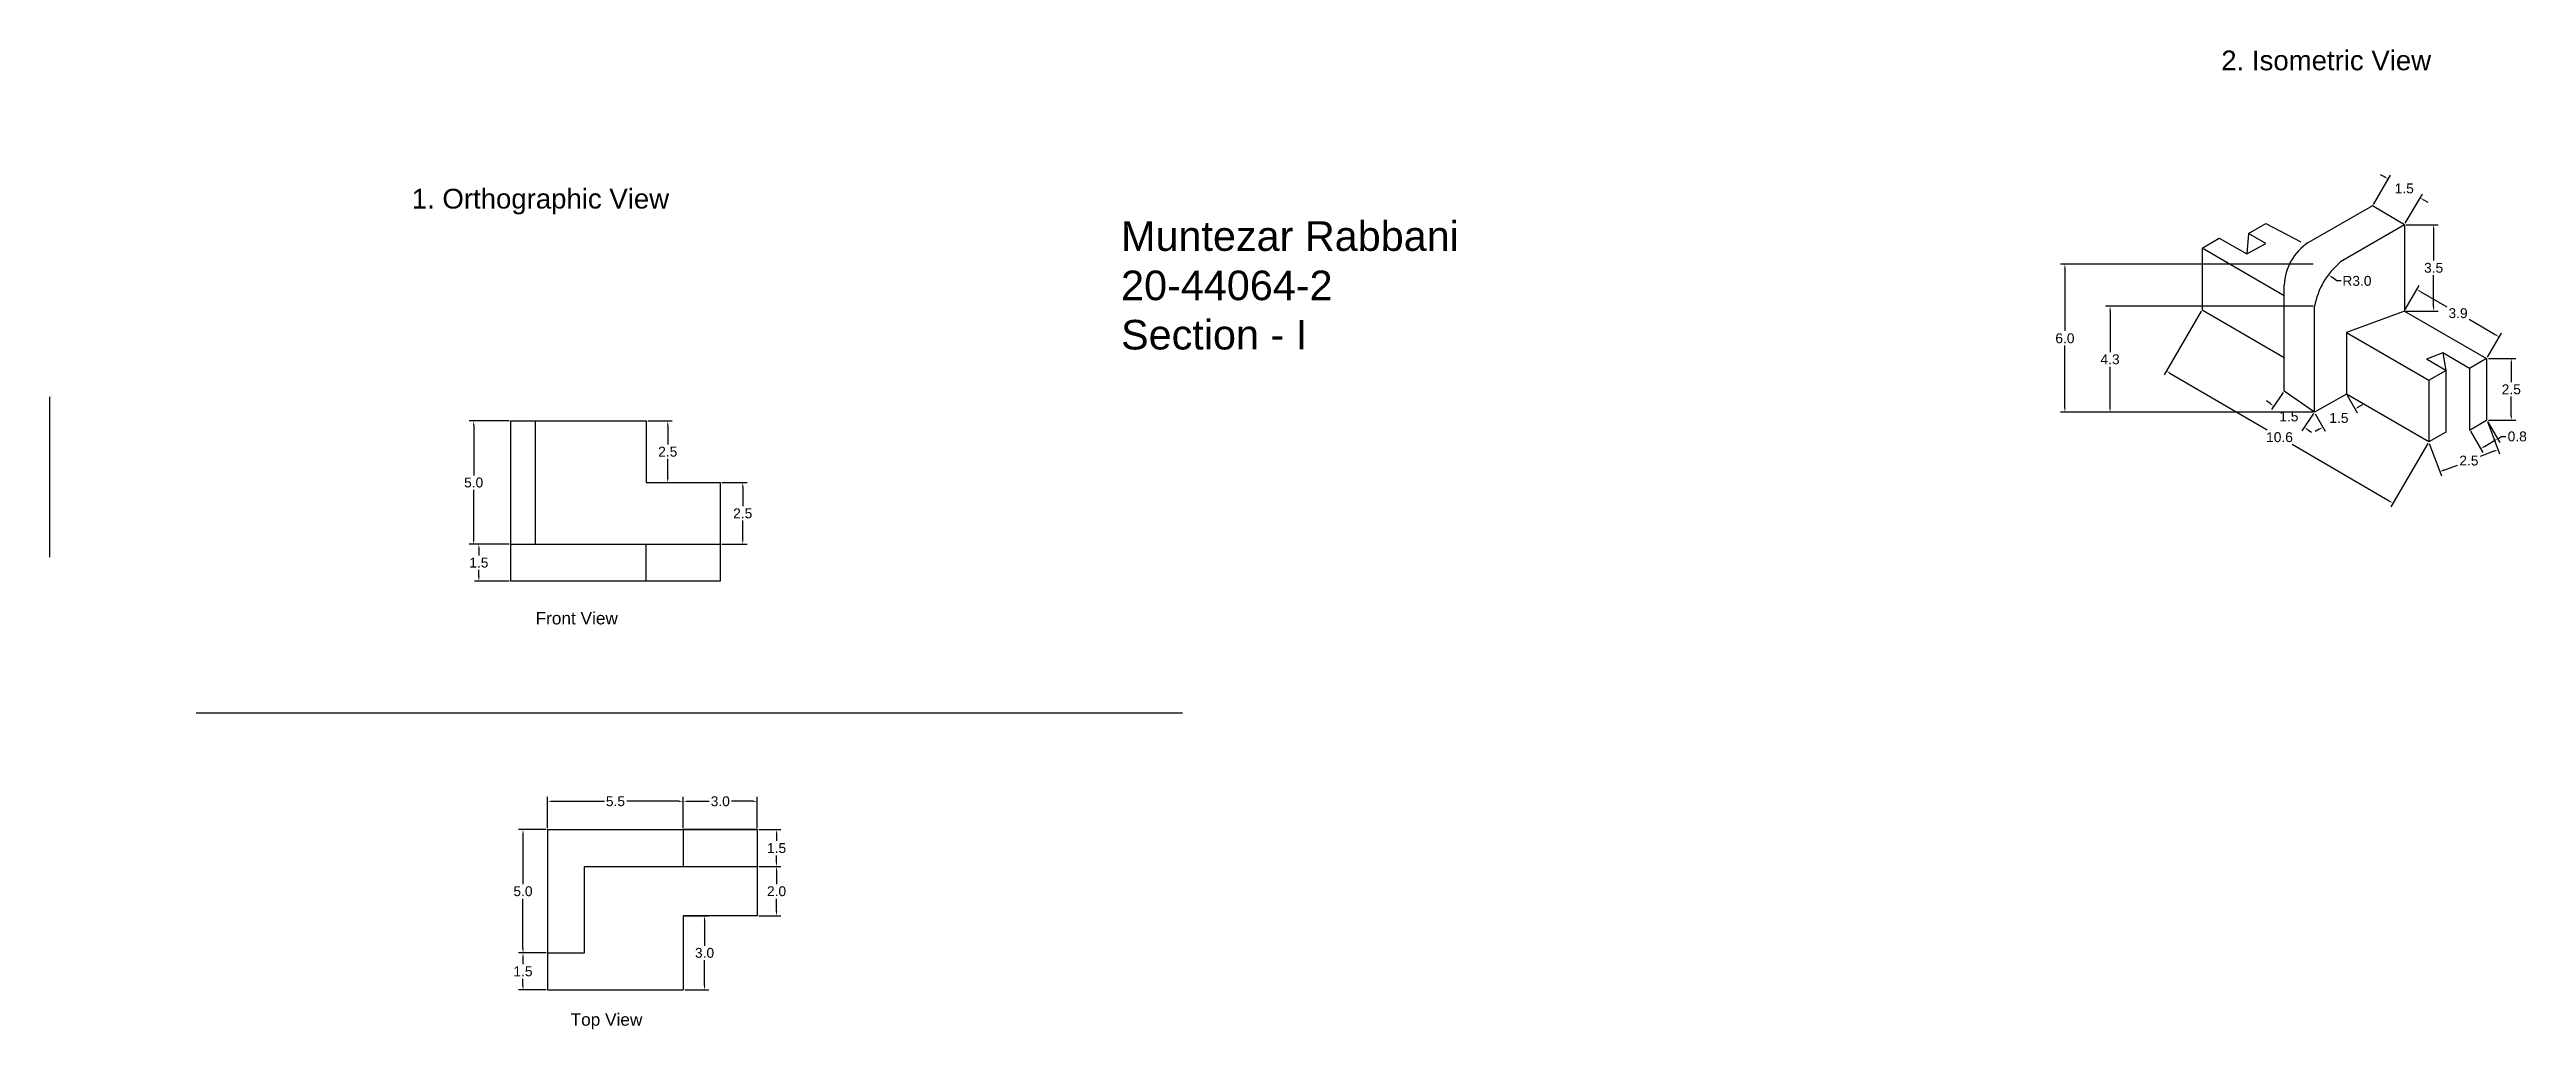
# Model space of a CAD drawing. Header units: feet. Extents: x 994 to 1095, y 635 to 675.
import ezdxf

# ---------------------------------------------------------------- set-up
doc = ezdxf.new("R2010")
doc.units = ezdxf.units.FT
doc.header["$MEASUREMENT"] = 0
doc.styles.get("Standard").update_dxf_attribs({"font": 'arial.ttf'})
doc.dimstyles.get("Standard").update_dxf_attribs({"dimtxt": 0.4, "dimasz": 0.18, "dimexe": 0.18, "dimexo": 0.0625, "dimgap": 0.09, "dimtad": 0, "dimtih": 1, "dimtoh": 1, "dimdec": 1, "dimzin": 0, "dimdsep": 46, "dimtxsty": 'Standard', "dimcen": 0.09, "dimadec": 0, "dimazin": 0, "dimtfac": 1, "dimtdec": 1, "dimtofl": 0, "dimtmove": 0, "dimatfit": 3, "dimfxl": 1, "dimtolj": 1, "dimtzin": 0, "dimarcsym": 0})

# ---------------------------------------------------------------- blocks, each defined once
blk = doc.blocks.new('*D3')
at = {"color": 0, "lineweight": -2, "transparency": 16777216}
for p, q in [((1014.28, 643.46), (1014.28, 644.73)), ((1014.46, 644.55), (1016.58, 644.55)), ((1019.6, 644.55), (1017.49, 644.55)), ((1019.78, 643.46), (1019.78, 644.73))]:
    blk.add_line(p, q, dxfattribs=at)
at = {"color": 0, "transparency": 16777216}
for points in [[(1014.46, 644.58), (1014.46, 644.52), (1014.28, 644.55)], [(1019.6, 644.58), (1019.6, 644.52), (1019.78, 644.55)]]:
    blk.add_solid(points, dxfattribs=at)
at = {"layer": 'Defpoints', "color": 0, "transparency": 16777216}
for p in [(1019.78, 644.55), (1014.28, 643.4), (1019.78, 643.4)]:
    blk.add_point(p, dxfattribs=at)
at = {"color": 0, "transparency": 16777216, "insert": (1017.03, 644.55), "char_height": 0.4, "attachment_point": 5}
blk.add_mtext('\\A1;5.5', dxfattribs=at)
blk = doc.blocks.new('*D4')
at = {"color": 0, "lineweight": -2, "transparency": 16777216}
for p, q in [((1019.78, 643.46), (1019.78, 644.73)), ((1019.96, 644.55), (1020.83, 644.55)), ((1022.6, 644.55), (1021.74, 644.55)), ((1022.78, 643.46), (1022.78, 644.73))]:
    blk.add_line(p, q, dxfattribs=at)
at = {"color": 0, "transparency": 16777216}
for points in [[(1019.96, 644.58), (1019.96, 644.52), (1019.78, 644.55)], [(1022.6, 644.58), (1022.6, 644.52), (1022.78, 644.55)]]:
    blk.add_solid(points, dxfattribs=at)
at = {"layer": 'Defpoints', "color": 0, "transparency": 16777216}
for p in [(1019.78, 644.55), (1019.78, 643.4), (1022.78, 643.4)]:
    blk.add_point(p, dxfattribs=at)
at = {"color": 0, "transparency": 16777216, "insert": (1021.28, 644.55), "char_height": 0.4, "attachment_point": 5}
blk.add_mtext('\\A1;3.0', dxfattribs=at)
blk = doc.blocks.new('*D5')
at = {"color": 0, "lineweight": -2, "transparency": 16777216}
for p, q in [((1014.22, 643.4), (1013.1, 643.4)), ((1013.28, 643.22), (1013.28, 641.19)), ((1013.28, 638.58), (1013.28, 640.6)), ((1014.22, 638.4), (1013.1, 638.4))]:
    blk.add_line(p, q, dxfattribs=at)
at = {"color": 0, "transparency": 16777216}
for points in [[(1013.25, 643.22), (1013.31, 643.22), (1013.28, 643.4)], [(1013.25, 638.58), (1013.31, 638.58), (1013.28, 638.4)]]:
    blk.add_solid(points, dxfattribs=at)
at = {"layer": 'Defpoints', "color": 0, "transparency": 16777216}
for p in [(1014.28, 643.4), (1013.28, 638.4), (1014.28, 638.4)]:
    blk.add_point(p, dxfattribs=at)
at = {"color": 0, "transparency": 16777216, "insert": (1013.28, 640.9), "char_height": 0.4, "attachment_point": 5}
blk.add_mtext('\\A1;5.0', dxfattribs=at)
blk = doc.blocks.new('*D6')
at = {"color": 0, "lineweight": -2, "transparency": 16777216}
for p, q in [((1014.22, 638.4), (1013.1, 638.4)), ((1013.28, 638.22), (1013.28, 637.94)), ((1014.22, 636.9), (1013.1, 636.9)), ((1013.28, 637.08), (1013.28, 637.35))]:
    blk.add_line(p, q, dxfattribs=at)
at = {"color": 0, "transparency": 16777216}
for points in [[(1013.25, 638.22), (1013.31, 638.22), (1013.28, 638.4)], [(1013.25, 637.08), (1013.31, 637.08), (1013.28, 636.9)]]:
    blk.add_solid(points, dxfattribs=at)
at = {"layer": 'Defpoints', "color": 0, "transparency": 16777216}
for p in [(1014.28, 638.4), (1013.28, 636.9), (1014.28, 636.9)]:
    blk.add_point(p, dxfattribs=at)
at = {"color": 0, "transparency": 16777216, "insert": (1013.28, 637.65), "char_height": 0.4, "attachment_point": 5}
blk.add_mtext('\\A1;1.5', dxfattribs=at)
blk = doc.blocks.new('*D7')
at = {"color": 0, "lineweight": -2, "transparency": 16777216}
for p, q in [((1022.84, 643.4), (1023.74, 643.4)), ((1023.56, 643.22), (1023.56, 642.94)), ((1022.84, 641.9), (1023.74, 641.9)), ((1023.56, 642.08), (1023.56, 642.35))]:
    blk.add_line(p, q, dxfattribs=at)
at = {"color": 0, "transparency": 16777216}
for points in [[(1023.53, 643.22), (1023.59, 643.22), (1023.56, 643.4)], [(1023.53, 642.08), (1023.59, 642.08), (1023.56, 641.9)]]:
    blk.add_solid(points, dxfattribs=at)
at = {"layer": 'Defpoints', "color": 0, "transparency": 16777216}
for p in [(1022.78, 643.4), (1022.78, 641.9), (1023.56, 641.9)]:
    blk.add_point(p, dxfattribs=at)
at = {"color": 0, "transparency": 16777216, "insert": (1023.56, 642.65), "char_height": 0.4, "attachment_point": 5}
blk.add_mtext('\\A1;1.5', dxfattribs=at)
blk = doc.blocks.new('*D8')
at = {"color": 0, "lineweight": -2, "transparency": 16777216}
for p, q in [((1022.84, 641.9), (1023.74, 641.9)), ((1023.56, 641.72), (1023.56, 641.19)), ((1022.84, 639.9), (1023.74, 639.9)), ((1023.56, 640.08), (1023.56, 640.6))]:
    blk.add_line(p, q, dxfattribs=at)
at = {"color": 0, "transparency": 16777216}
for points in [[(1023.53, 641.72), (1023.59, 641.72), (1023.56, 641.9)], [(1023.53, 640.08), (1023.59, 640.08), (1023.56, 639.9)]]:
    blk.add_solid(points, dxfattribs=at)
at = {"layer": 'Defpoints', "color": 0, "transparency": 16777216}
for p in [(1022.78, 641.9), (1023.56, 641.9), (1022.78, 639.9)]:
    blk.add_point(p, dxfattribs=at)
at = {"color": 0, "transparency": 16777216, "insert": (1023.56, 640.9), "char_height": 0.4, "attachment_point": 5}
blk.add_mtext('\\A1;2.0', dxfattribs=at)
blk = doc.blocks.new('*D9')
at = {"color": 0, "lineweight": -2, "transparency": 16777216}
for p, q in [((1019.84, 639.9), (1020.82, 639.9)), ((1020.64, 639.72), (1020.64, 638.69)), ((1020.64, 637.08), (1020.64, 638.1)), ((1019.84, 636.9), (1020.82, 636.9))]:
    blk.add_line(p, q, dxfattribs=at)
at = {"color": 0, "transparency": 16777216}
for points in [[(1020.61, 639.72), (1020.67, 639.72), (1020.64, 639.9)], [(1020.61, 637.08), (1020.67, 637.08), (1020.64, 636.9)]]:
    blk.add_solid(points, dxfattribs=at)
at = {"layer": 'Defpoints', "color": 0, "transparency": 16777216}
for p in [(1019.78, 639.9), (1019.78, 636.9), (1020.64, 636.9)]:
    blk.add_point(p, dxfattribs=at)
at = {"color": 0, "transparency": 16777216, "insert": (1020.64, 638.4), "char_height": 0.4, "attachment_point": 5}
blk.add_mtext('\\A1;3.0', dxfattribs=at)
blk = doc.blocks.new('*D10')
at = {"color": 0, "lineweight": -2, "transparency": 16777216}
for p, q in [((1012.72, 659.98), (1011.1, 659.98)), ((1011.28, 659.8), (1011.28, 657.77)), ((1011.28, 655.16), (1011.28, 657.19)), ((1012.72, 654.98), (1011.1, 654.98))]:
    blk.add_line(p, q, dxfattribs=at)
at = {"color": 0, "transparency": 16777216}
for points in [[(1011.25, 659.8), (1011.31, 659.8), (1011.28, 659.98)], [(1011.25, 655.16), (1011.31, 655.16), (1011.28, 654.98)]]:
    blk.add_solid(points, dxfattribs=at)
at = {"layer": 'Defpoints', "color": 0, "transparency": 16777216}
for p in [(1012.78, 659.98), (1011.28, 654.98), (1012.78, 654.98)]:
    blk.add_point(p, dxfattribs=at)
at = {"color": 0, "transparency": 16777216, "insert": (1011.28, 657.48), "char_height": 0.4, "attachment_point": 5}
blk.add_mtext('\\A1;5.0', dxfattribs=at)
blk = doc.blocks.new('*D11')
at = {"color": 0, "lineweight": -2, "transparency": 16777216}
for p, q in [((1012.72, 654.98), (1011.31, 654.98)), ((1011.49, 654.8), (1011.49, 654.52)), ((1011.49, 653.66), (1011.49, 653.94)), ((1012.72, 653.48), (1011.31, 653.48))]:
    blk.add_line(p, q, dxfattribs=at)
at = {"color": 0, "transparency": 16777216}
for points in [[(1011.46, 654.8), (1011.52, 654.8), (1011.49, 654.98)], [(1011.46, 653.66), (1011.52, 653.66), (1011.49, 653.48)]]:
    blk.add_solid(points, dxfattribs=at)
at = {"layer": 'Defpoints', "color": 0, "transparency": 16777216}
for p in [(1012.78, 654.98), (1011.49, 653.48), (1012.78, 653.48)]:
    blk.add_point(p, dxfattribs=at)
at = {"color": 0, "transparency": 16777216, "insert": (1011.49, 654.23), "char_height": 0.4, "attachment_point": 5}
blk.add_mtext('\\A1;1.5', dxfattribs=at)
blk = doc.blocks.new('*D13')
at = {"color": 0, "lineweight": -2, "transparency": 16777216}
for p, q in [((1018.34, 659.98), (1019.33, 659.98)), ((1019.15, 659.8), (1019.15, 659.02)), ((1019.15, 657.66), (1019.15, 658.44)), ((1018.34, 657.48), (1019.33, 657.48))]:
    blk.add_line(p, q, dxfattribs=at)
at = {"color": 0, "transparency": 16777216}
for points in [[(1019.12, 659.8), (1019.18, 659.8), (1019.15, 659.98)], [(1019.12, 657.66), (1019.18, 657.66), (1019.15, 657.48)]]:
    blk.add_solid(points, dxfattribs=at)
at = {"layer": 'Defpoints', "color": 0, "transparency": 16777216}
for p in [(1018.28, 659.98), (1018.28, 657.48), (1019.15, 657.48)]:
    blk.add_point(p, dxfattribs=at)
at = {"color": 0, "transparency": 16777216, "insert": (1019.15, 658.73), "char_height": 0.4, "attachment_point": 5}
blk.add_mtext('\\A1;2.5', dxfattribs=at)
blk = doc.blocks.new('*D14')
at = {"color": 0, "lineweight": -2, "transparency": 16777216}
for p, q in [((1021.34, 657.48), (1022.37, 657.48)), ((1022.19, 657.3), (1022.19, 656.52)), ((1022.19, 655.16), (1022.19, 655.94)), ((1021.34, 654.98), (1022.37, 654.98))]:
    blk.add_line(p, q, dxfattribs=at)
at = {"color": 0, "transparency": 16777216}
for points in [[(1022.16, 657.3), (1022.22, 657.3), (1022.19, 657.48)], [(1022.16, 655.16), (1022.22, 655.16), (1022.19, 654.98)]]:
    blk.add_solid(points, dxfattribs=at)
at = {"layer": 'Defpoints', "color": 0, "transparency": 16777216}
for p in [(1021.28, 657.48), (1021.28, 654.98), (1022.19, 654.98)]:
    blk.add_point(p, dxfattribs=at)
at = {"color": 0, "transparency": 16777216, "insert": (1022.19, 656.23), "char_height": 0.4, "attachment_point": 5}
blk.add_mtext('\\A1;2.5', dxfattribs=at)
blk = doc.blocks.new('*D15')
at = {"color": 0, "lineweight": -2, "transparency": 16777216}
for p, q in [((1089.63, 667.94), (1090.93, 667.94)), ((1090.75, 667.76), (1090.75, 666.49)), ((1090.75, 664.62), (1090.75, 665.9)), ((1089.63, 664.44), (1090.93, 664.44))]:
    blk.add_line(p, q, dxfattribs=at)
at = {"color": 0, "transparency": 16777216}
for points in [[(1090.72, 667.76), (1090.78, 667.76), (1090.75, 667.94)], [(1090.72, 664.62), (1090.78, 664.62), (1090.75, 664.44)]]:
    blk.add_solid(points, dxfattribs=at)
at = {"layer": 'Defpoints', "color": 0, "transparency": 16777216}
for p in [(1089.57, 667.94), (1089.57, 664.44), (1090.75, 664.44)]:
    blk.add_point(p, dxfattribs=at)
at = {"color": 0, "transparency": 16777216, "insert": (1090.75, 666.19), "char_height": 0.4, "attachment_point": 5}
blk.add_mtext('\\A1;3.5', dxfattribs=at)
blk = doc.blocks.new('*D16')
at = {"color": 0, "lineweight": -2, "transparency": 16777216}
for p, q in [((1088.31, 668.76), (1089, 669.95)), ((1088.76, 669.88), (1088.6, 669.97)), ((1089.6, 668), (1090.3, 669.18)), ((1090.36, 668.94), (1090.52, 668.85))]:
    blk.add_line(p, q, dxfattribs=at)
at = {"color": 0, "transparency": 16777216}
for points in [[(1088.77, 669.91), (1088.74, 669.86), (1088.91, 669.79)], [(1090.38, 668.96), (1090.35, 668.91), (1090.21, 669.03)]]:
    blk.add_solid(points, dxfattribs=at)
at = {"layer": 'Defpoints', "color": 0, "transparency": 16777216}
for p in [(1088.91, 669.79), (1088.27, 668.7), (1089.57, 667.94)]:
    blk.add_point(p, dxfattribs=at)
at = {"color": 0, "transparency": 16777216, "insert": (1089.56, 669.41), "char_height": 0.4, "attachment_point": 5}
blk.add_mtext('\\A1;1.5', dxfattribs=at)
blk = doc.blocks.new('*D17')
at = {"color": 0, "lineweight": -2, "transparency": 16777216}
for p, q in [((1089.6, 664.5), (1090.16, 665.47)), ((1090.23, 665.22), (1091.28, 664.61)), ((1093.25, 663.48), (1092.19, 664.09)), ((1092.94, 662.57), (1093.5, 663.54))]:
    blk.add_line(p, q, dxfattribs=at)
at = {"color": 0, "transparency": 16777216}
for points in [[(1090.24, 665.25), (1090.21, 665.2), (1090.07, 665.31)], [(1093.27, 663.5), (1093.24, 663.45), (1093.41, 663.39)]]:
    blk.add_solid(points, dxfattribs=at)
at = {"layer": 'Defpoints', "color": 0, "transparency": 16777216}
for p in [(1089.57, 664.44), (1093.41, 663.39), (1092.9, 662.51)]:
    blk.add_point(p, dxfattribs=at)
at = {"color": 0, "transparency": 16777216, "insert": (1091.74, 664.35), "char_height": 0.4, "attachment_point": 5}
blk.add_mtext('\\A1;3.9', dxfattribs=at)
blk = doc.blocks.new('*D18')
at = {"color": 0, "lineweight": -2, "transparency": 16777216}
for p, q in [((1092.97, 662.51), (1094.08, 662.51)), ((1093.9, 662.33), (1093.9, 661.56)), ((1093.9, 660.19), (1093.9, 660.97)), ((1092.97, 660.01), (1094.08, 660.01))]:
    blk.add_line(p, q, dxfattribs=at)
at = {"color": 0, "transparency": 16777216}
for points in [[(1093.87, 662.33), (1093.93, 662.33), (1093.9, 662.51)], [(1093.87, 660.19), (1093.93, 660.19), (1093.9, 660.01)]]:
    blk.add_solid(points, dxfattribs=at)
at = {"layer": 'Defpoints', "color": 0, "transparency": 16777216}
for p in [(1092.9, 662.51), (1092.9, 660.01), (1093.9, 660.01)]:
    blk.add_point(p, dxfattribs=at)
at = {"color": 0, "transparency": 16777216, "insert": (1093.9, 661.26), "char_height": 0.4, "attachment_point": 5}
blk.add_mtext('\\A1;2.5', dxfattribs=at)
blk = doc.blocks.new('*D19')
at = {"color": 0, "lineweight": -2, "transparency": 16777216}
for p, q in [((1092.94, 659.96), (1093.44, 659.11)), ((1092.25, 659.56), (1092.75, 658.7)), ((1092.81, 658.95), (1093.19, 659.17)), ((1093.35, 659.26), (1093.5, 659.35)), ((1093.5, 659.35), (1093.68, 659.35))]:
    blk.add_line(p, q, dxfattribs=at)
at = {"color": 0, "transparency": 16777216}
for points in [[(1092.8, 658.97), (1092.83, 658.92), (1092.66, 658.86)], [(1093.18, 659.2), (1093.21, 659.14), (1093.35, 659.26)]]:
    blk.add_solid(points, dxfattribs=at)
at = {"layer": 'Defpoints', "color": 0, "transparency": 16777216}
for p in [(1092.9, 660.01), (1092.21, 659.61), (1093.35, 659.26)]:
    blk.add_point(p, dxfattribs=at)
at = {"color": 0, "transparency": 16777216, "insert": (1094.14, 659.35), "char_height": 0.4, "attachment_point": 5}
blk.add_mtext('\\A1;0.8', dxfattribs=at)
blk = doc.blocks.new('*D21')
at = {"color": 0, "lineweight": -2, "transparency": 16777216}
for p, q in [((1092.93, 659.96), (1093.42, 658.64)), ((1090.57, 659.07), (1091.07, 657.76)), ((1091.17, 657.99), (1091.72, 658.19)), ((1093.19, 658.75), (1092.64, 658.54))]:
    blk.add_line(p, q, dxfattribs=at)
at = {"color": 0, "transparency": 16777216}
for points in [[(1091.16, 658.02), (1091.19, 657.96), (1091.01, 657.92)], [(1093.18, 658.78), (1093.2, 658.72), (1093.36, 658.81)]]:
    blk.add_solid(points, dxfattribs=at)
at = {"layer": 'Defpoints', "color": 0, "transparency": 16777216}
for p in [(1092.9, 660.01), (1090.55, 659.13), (1093.36, 658.81)]:
    blk.add_point(p, dxfattribs=at)
at = {"color": 0, "transparency": 16777216, "insert": (1092.18, 658.37), "char_height": 0.4, "attachment_point": 5}
blk.add_mtext('\\A1;2.5', dxfattribs=at)
blk = doc.blocks.new('*D22')
at = {"color": 0, "lineweight": -2, "transparency": 16777216}
for p, q in [((1087.25, 661.02), (1087.65, 660.31)), ((1085.95, 660.27), (1086.35, 659.57)), ((1087.72, 660.56), (1087.88, 660.65)), ((1086.11, 659.64), (1085.95, 659.55))]:
    blk.add_line(p, q, dxfattribs=at)
at = {"color": 0, "transparency": 16777216}
for points in [[(1087.71, 660.59), (1087.74, 660.53), (1087.57, 660.47)], [(1086.09, 659.66), (1086.12, 659.61), (1086.26, 659.73)]]:
    blk.add_solid(points, dxfattribs=at)
at = {"layer": 'Defpoints', "color": 0, "transparency": 16777216}
for p in [(1087.22, 661.07), (1085.92, 660.33), (1087.57, 660.47)]:
    blk.add_point(p, dxfattribs=at)
at = {"color": 0, "transparency": 16777216, "insert": (1086.91, 660.1), "char_height": 0.4, "attachment_point": 5}
blk.add_mtext('\\A1;1.5', dxfattribs=at)
blk = doc.blocks.new('*D23')
at = {"color": 0, "lineweight": -2, "transparency": 16777216}
for p, q in [((1084.65, 661.14), (1084.17, 660.44)), ((1084.12, 660.69), (1083.97, 660.79)), ((1085.88, 660.28), (1085.4, 659.58)), ((1085.65, 659.62), (1085.8, 659.52))]:
    blk.add_line(p, q, dxfattribs=at)
at = {"color": 0, "transparency": 16777216}
for points in [[(1084.14, 660.71), (1084.11, 660.66), (1084.27, 660.58)], [(1085.66, 659.65), (1085.63, 659.6), (1085.5, 659.73)]]:
    blk.add_solid(points, dxfattribs=at)
at = {"layer": 'Defpoints', "color": 0, "transparency": 16777216}
for p in [(1084.69, 661.19), (1084.27, 660.58), (1085.92, 660.33)]:
    blk.add_point(p, dxfattribs=at)
at = {"color": 0, "transparency": 16777216, "insert": (1084.88, 660.16), "char_height": 0.4, "attachment_point": 5}
blk.add_mtext('\\A1;1.5', dxfattribs=at)
blk = doc.blocks.new('*D24')
at = {"color": 0, "lineweight": -2, "transparency": 16777216}
for p, q in [((1081.33, 664.44), (1079.82, 661.85)), ((1080.06, 661.92), (1084, 659.62)), ((1088.95, 656.73), (1085.01, 659.03)), ((1090.52, 659.07), (1089.01, 656.49))]:
    blk.add_line(p, q, dxfattribs=at)
at = {"color": 0, "transparency": 16777216}
for points in [[(1080.08, 661.94), (1080.05, 661.89), (1079.91, 662.01)], [(1088.96, 656.76), (1088.93, 656.71), (1089.1, 656.64)]]:
    blk.add_solid(points, dxfattribs=at)
at = {"layer": 'Defpoints', "color": 0, "transparency": 16777216}
for p in [(1081.36, 664.49), (1079.91, 662.01), (1090.55, 659.13)]:
    blk.add_point(p, dxfattribs=at)
at = {"color": 0, "transparency": 16777216, "insert": (1084.5, 659.32), "char_height": 0.4, "attachment_point": 5}
blk.add_mtext('\\A1;10.6', dxfattribs=at)
blk = doc.blocks.new('*D25')
at = {"color": 0, "lineweight": -2, "transparency": 16777216}
for p, q in [((1085.86, 664.63), (1077.45, 664.63)), ((1077.63, 664.45), (1077.63, 662.77)), ((1077.63, 660.51), (1077.63, 662.18)), ((1085.86, 660.33), (1077.45, 660.33))]:
    blk.add_line(p, q, dxfattribs=at)
at = {"color": 0, "transparency": 16777216}
for points in [[(1077.6, 664.45), (1077.66, 664.45), (1077.63, 664.63)], [(1077.6, 660.51), (1077.66, 660.51), (1077.63, 660.33)]]:
    blk.add_solid(points, dxfattribs=at)
at = {"layer": 'Defpoints', "color": 0, "transparency": 16777216}
for p in [(1077.63, 664.63), (1085.92, 664.63), (1085.92, 660.33)]:
    blk.add_point(p, dxfattribs=at)
at = {"color": 0, "transparency": 16777216, "insert": (1077.63, 662.48), "char_height": 0.4, "attachment_point": 5}
blk.add_mtext('\\A1;4.3', dxfattribs=at)
blk = doc.blocks.new('*D26')
at = {"color": 0, "lineweight": -2, "transparency": 16777216}
for p, q in [((1085.86, 666.34), (1075.62, 666.34)), ((1075.8, 666.16), (1075.8, 663.63)), ((1075.8, 660.51), (1075.8, 663.04)), ((1085.86, 660.33), (1075.62, 660.33))]:
    blk.add_line(p, q, dxfattribs=at)
at = {"color": 0, "transparency": 16777216}
for points in [[(1075.77, 666.16), (1075.83, 666.16), (1075.8, 666.34)], [(1075.77, 660.51), (1075.83, 660.51), (1075.8, 660.33)]]:
    blk.add_solid(points, dxfattribs=at)
at = {"layer": 'Defpoints', "color": 0, "transparency": 16777216}
for p in [(1075.8, 666.34), (1085.92, 666.34), (1085.92, 660.33)]:
    blk.add_point(p, dxfattribs=at)
at = {"color": 0, "transparency": 16777216, "insert": (1075.8, 663.33), "char_height": 0.4, "attachment_point": 5}
blk.add_mtext('\\A1;6.0', dxfattribs=at)
blk = doc.blocks.new('*D32')
at = {"color": 0, "lineweight": -2, "transparency": 16777216}
for p, q in [((1086.82, 665.66), (1086.62, 665.81)), ((1087, 665.66), (1086.82, 665.66))]:
    blk.add_line(p, q, dxfattribs=at)
at = {"color": 0, "transparency": 16777216}
blk.add_solid([(1086.64, 665.83), (1086.61, 665.79), (1086.48, 665.92)], dxfattribs=at)
at = {"layer": 'Defpoints', "color": 0, "transparency": 16777216}
for p in [(1086.48, 665.92), (1088.88, 664.11)]:
    blk.add_point(p, dxfattribs=at)
at = {"color": 0, "transparency": 16777216, "insert": (1087.64, 665.66), "char_height": 0.4, "attachment_point": 5}
blk.add_mtext('\\A1;R3.0', dxfattribs=at)

msp = doc.modelspace()

# ---------------------------------------------------------------- linework, layer by layer
for p, q in [((1083.25, 667.58), (1083.94, 667.99)), ((1083.94, 667.99), (1085.37, 667.24)), ((1088.27, 668.7), (1085.67, 667.22)), ((1089.57, 667.94), (1086.97, 666.43)), ((1089.57, 667.94), (1088.27, 668.7)), ((1089.57, 667.94), (1089.57, 664.44)), ((1081.36, 666.99), (1082.05, 667.4)), ((1084.69, 665.05), (1081.36, 666.99)), ((1081.36, 666.99), (1081.36, 664.49)), ((1082.05, 667.4), (1083.17, 666.76)), ((1083.25, 667.58), (1083.17, 666.76)), ((1083.17, 666.76), (1083.94, 667.18)), ((1083.94, 667.18), (1083.25, 667.58)), ((1084.69, 661.19), (1084.69, 665.49)), ((1081.36, 664.49), (1084.69, 662.55)), ((1085.92, 660.33), (1085.92, 664.63)), ((1089.57, 664.44), (1087.22, 663.57)), ((1089.57, 664.44), (1092.9, 662.51)), ((1087.22, 663.57), (1090.55, 661.63)), ((1087.22, 663.57), (1087.22, 661.07)), ((1091.13, 662.75), (1090.46, 662.48)), ((1091.24, 662.03), (1090.46, 662.48)), ((1090.55, 661.63), (1091.24, 662.03)), ((1092.21, 662.11), (1091.13, 662.75)), ((1091.13, 662.75), (1091.24, 662.03)), ((1091.24, 662.03), (1091.24, 659.53)), ((1092.9, 662.51), (1092.21, 662.11)), ((1092.21, 662.11), (1092.21, 659.61)), ((1092.9, 662.51), (1092.9, 660.01)), ((994.08, 660.96), (994.08, 658.46)), ((1085.92, 660.33), (1084.69, 661.19)), ((1087.22, 661.07), (1085.92, 660.33)), ((1090.55, 659.13), (1087.22, 661.07)), ((1090.55, 661.63), (1090.55, 659.13)), ((1012.78, 659.98), (1012.78, 654.98)), ((1012.78, 659.98), (1018.28, 659.98)), ((1012.78, 659.98), (1013.78, 659.98)), ((1013.78, 659.98), (1013.78, 654.98)), ((1018.28, 659.98), (1018.28, 657.48)), ((1092.21, 659.61), (1092.9, 660.01)), ((1091.24, 659.53), (1090.55, 659.13)), ((994.08, 658.46), (994.08, 654.46)), ((1018.28, 657.48), (1021.28, 657.48)), ((1021.28, 657.48), (1021.28, 654.98)), ((1012.78, 654.98), (1012.78, 653.48)), ((1012.78, 654.98), (1021.28, 654.98)), ((1018.28, 653.48), (1018.28, 654.98)), ((1021.28, 654.98), (1021.28, 653.48)), ((1021.28, 653.48), (1012.78, 653.48)), ((1000.03, 648.14), (1040.02, 648.14)), ((1014.28, 643.4), (1022.78, 643.4)), ((1014.28, 643.4), (1014.28, 638.4)), ((1022.78, 643.4), (1019.77, 643.4)), ((1019.77, 643.4), (1019.77, 641.9)), ((1022.78, 643.4), (1022.78, 639.9)), ((1015.78, 638.4), (1015.78, 641.9)), ((1015.78, 641.9), (1019.77, 641.9)), ((1019.77, 641.9), (1022.78, 641.9)), ((1022.78, 639.9), (1019.78, 639.9)), ((1019.78, 639.9), (1019.78, 636.9)), ((1014.28, 638.4), (1014.28, 636.9)), ((1014.28, 638.4), (1015.78, 638.4)), ((1014.28, 636.9), (1019.78, 636.9))]:
    msp.add_line(p, q)
for centre, radius, start, end in [((1086.87, 665.4), 2.18, 123.4459, 177.5979), ((1088.88, 664.11), 3, 129.334, 170.1026)]:
    msp.add_arc(centre, radius, start, end)

# ---------------------------------------------------------------- texts
at = {"attachment_point": 1}
for s, width, insert, char_height in [('\\P2. Isometric View', 24.8816, (1082.14, 676.34), 0.8), ('\\P1. Orthographic View', 35.386, (1008.77, 670.73), 0.8), ('Muntezar Rabbani^J20-44064-2^JSection - I', 29.4401, (1037.53, 668.08), 1.2), ('\\PFront View', 15.0586, (1013.79, 653.06), 0.5), ('\\PTop View', 8.0924, (1015.21, 636.78), 0.5)]:
    msp.add_mtext_dynamic_manual_height_columns(s, width=width, gutter_width=1, heights=[0], dxfattribs=dict(at, insert=insert, char_height=char_height))

# ---------------------------------------------------------------- dimensions: what is measured, and where the dimension line sits
for p1, p2, distance, picture, middle in [((1089.57, 667.94), (1088.27, 668.7), -1.26, '*D16', (1089.56, 669.41)), ((1089.5663, 664.4423), (1092.9044, 662.5147), 1.0075, '*D17', (1091.7392, 664.3511)), ((1090.55, 659.13), (1081.36, 664.49), 2.88, '*D24', (1084.5, 659.32)), ((1085.92, 660.33), (1084.69, 661.19), 0.73, '*D23', (1084.88, 660.16)), ((1085.92, 660.33), (1087.22, 661.07), -0.69, '*D22', (1086.91, 660.1)), ((1090.55, 659.13), (1092.9, 660.01), -1.29, '*D21', (1092.18, 658.37)), ((1092.21, 659.61), (1092.9, 660.01), -0.87, '*D19', (1094.14, 659.35))]:
    dim = msp.add_aligned_dim(p1=p1, p2=p2, distance=distance, dimstyle='Standard')
    dim.commit()
    dim.dimension.update_dxf_attribs({"geometry": picture, "text_midpoint": middle})
for base, p1, p2, picture, middle in [((1090.75, 664.44), (1089.57, 667.94), (1089.57, 664.44), '*D15', (1090.75, 666.19)), ((1075.8, 666.34), (1085.92, 660.33), (1085.92, 666.34), '*D26', (1075.8, 663.33)), ((1077.63, 664.63), (1085.92, 660.33), (1085.92, 664.63), '*D25', (1077.63, 662.48)), ((1093.9, 660.01), (1092.9, 662.51), (1092.9, 660.01), '*D18', (1093.9, 661.26)), ((1011.28, 654.98), (1012.78, 659.98), (1012.78, 654.98), '*D10', (1011.28, 657.48)), ((1019.15, 657.48), (1018.28, 659.98), (1018.28, 657.48), '*D13', (1019.15, 658.73)), ((1022.19, 654.98), (1021.28, 657.48), (1021.28, 654.98), '*D14', (1022.19, 656.23)), ((1011.49, 653.48), (1012.78, 654.98), (1012.78, 653.48), '*D11', (1011.49, 654.23)), ((1013.28, 638.4), (1014.28, 643.4), (1014.28, 638.4), '*D5', (1013.28, 640.9)), ((1023.56, 641.9), (1022.78, 643.4), (1022.78, 641.9), '*D7', (1023.56, 642.65)), ((1023.56, 641.9), (1022.78, 639.9), (1022.78, 641.9), '*D8', (1023.56, 640.9)), ((1020.64, 636.9), (1019.78, 639.9), (1019.78, 636.9), '*D9', (1020.64, 638.4)), ((1013.28, 636.9), (1014.28, 638.4), (1014.28, 636.9), '*D6', (1013.28, 637.65))]:
    dim = msp.add_linear_dim(base=base, p1=p1, p2=p2, angle=90, dimstyle='Standard')
    dim.commit()
    dim.dimension.update_dxf_attribs({"geometry": picture, "text_midpoint": middle})
dim = msp.add_radius_dim(center=(1088.88, 664.11), mpoint=(1086.48, 665.92), dimstyle='Standard')
dim.commit()
dim.dimension.update_dxf_attribs({"geometry": '*D32', "text_midpoint": (1087.64, 665.66), "dimtype": 164})
for p1, picture, middle in [((1014.28, 643.4), '*D3', (1017.03, 644.55)), ((1022.78, 643.4), '*D4', (1021.28, 644.55))]:
    dim = msp.add_linear_dim(base=(1019.78, 644.55), p1=p1, p2=(1019.78, 643.4), dimstyle='Standard')
    dim.commit()
    dim.dimension.update_dxf_attribs({"geometry": picture, "text_midpoint": middle})

doc.saveas('drawing.dxf')
